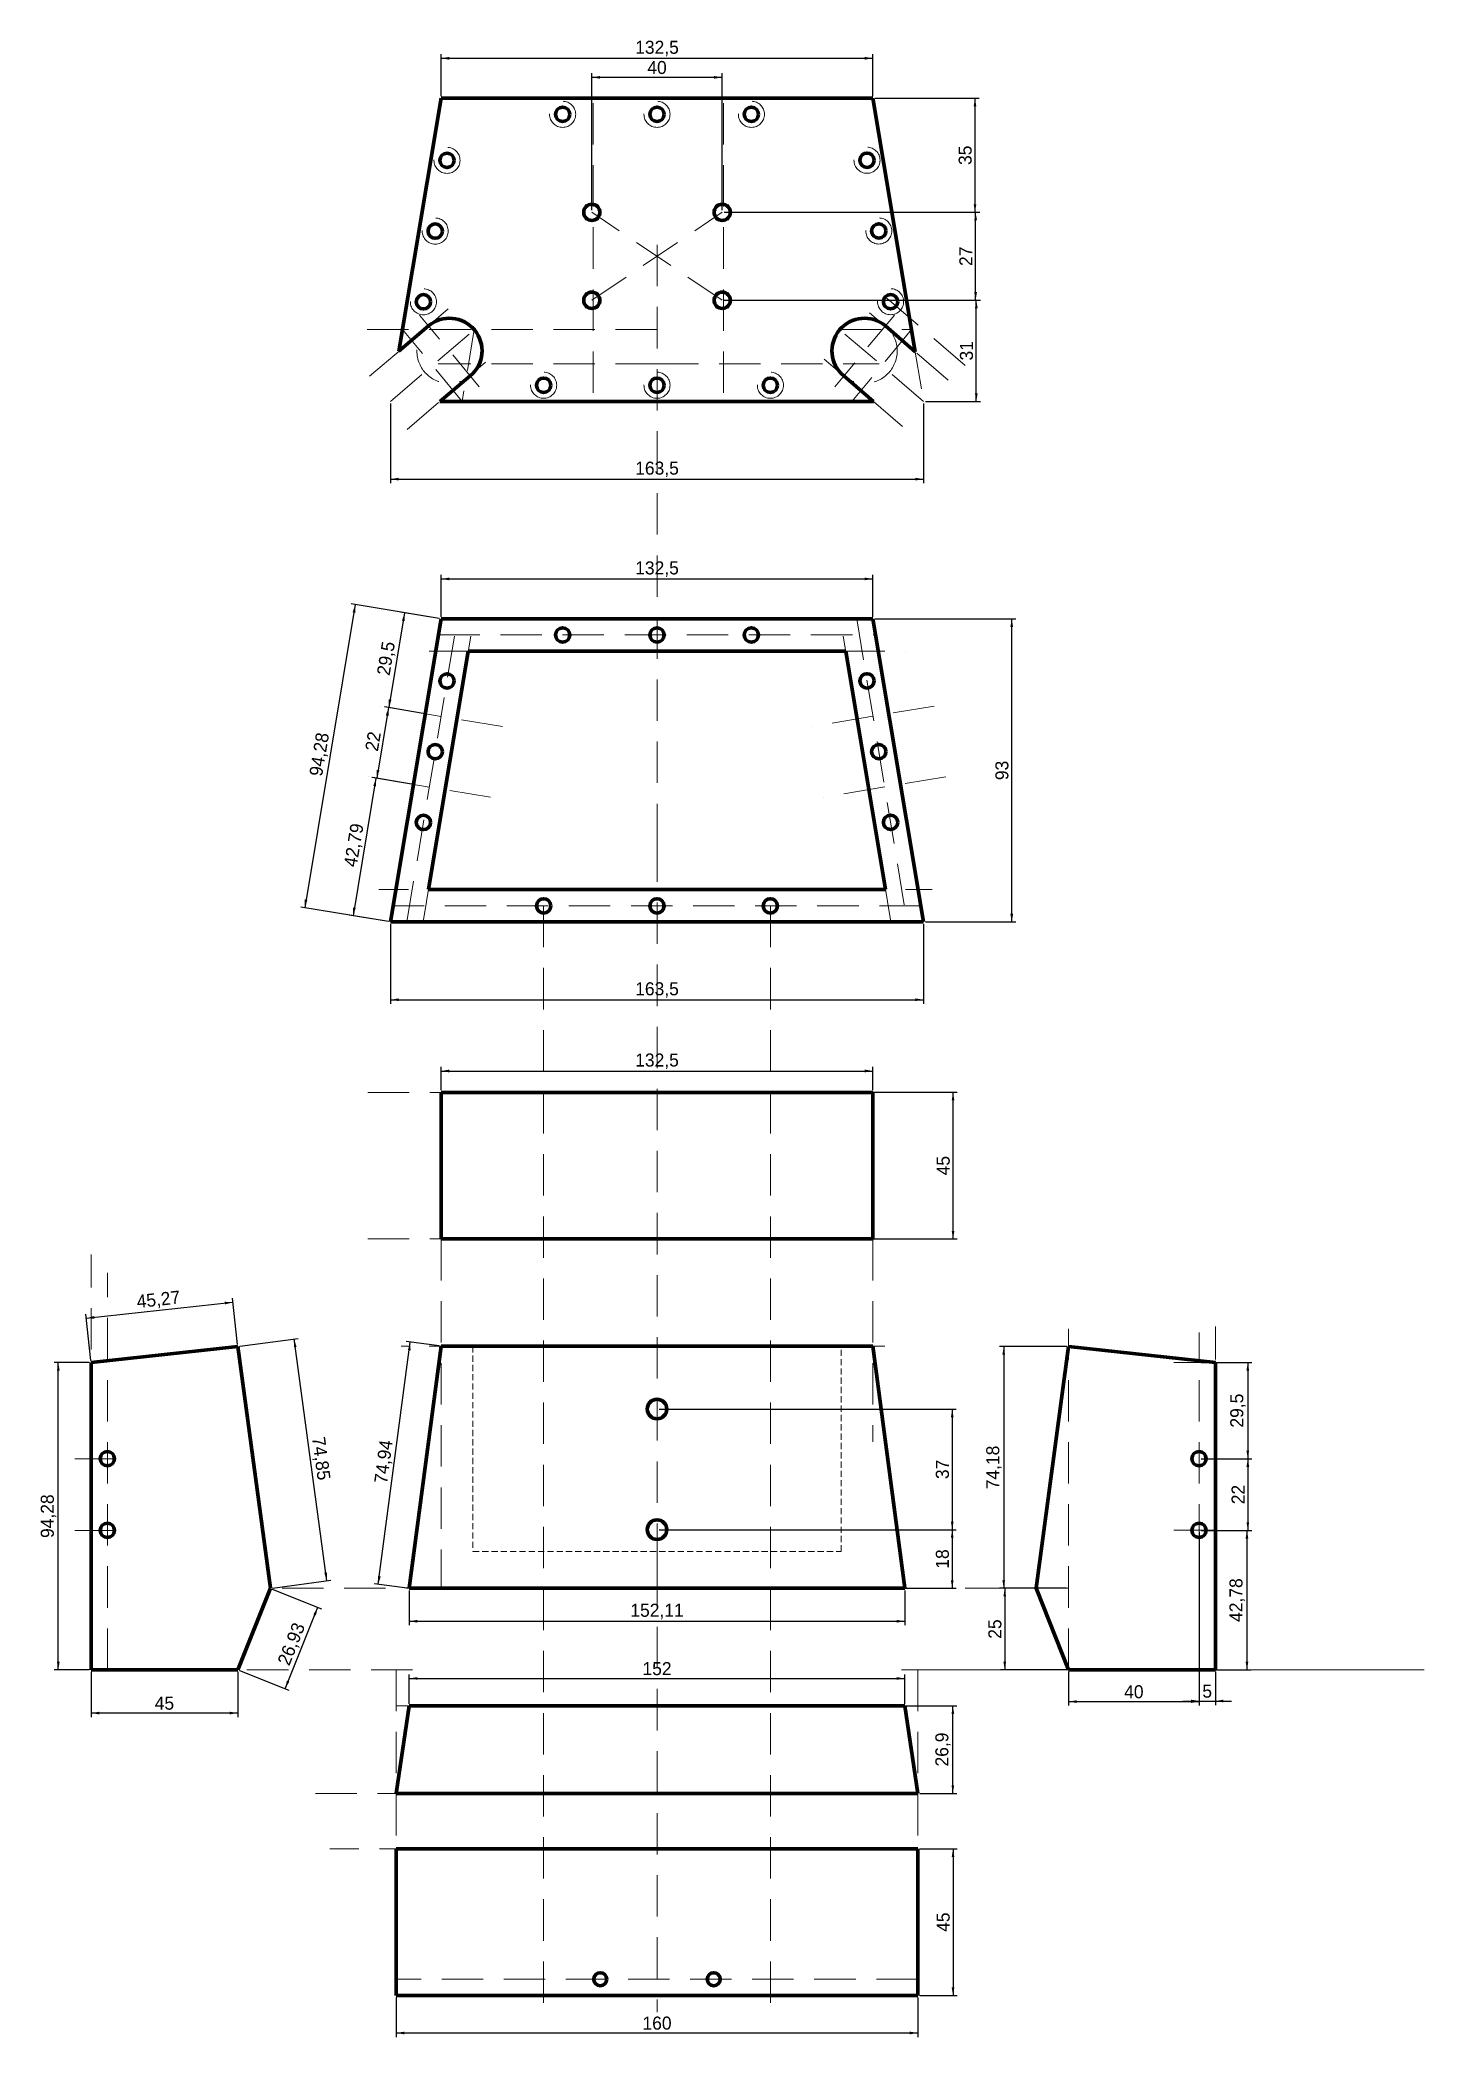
# Model space of a CAD drawing. Header units: millimetres. Extents: x 65 to 490, y 99 to 712.
import ezdxf

# ---------------------------------------------------------------- set-up
doc = ezdxf.new("R2010")
doc.units = ezdxf.units.MM
doc.linetypes.add('DASHED', pattern=[19.05, 12.7, -6.35])
doc.linetypes.add('DASHEDTINY', pattern=[2.8575, 1.905, -0.9525])
doc.layers.get('0').update_dxf_attribs({"linetype": 'CONTINUOUS', "lineweight": 70})
doc.layers.add('builder', color=253, linetype='DASHED', lineweight=13, true_color=0xa0a0a4)
doc.layers.add('insideComps_meta', color=4, linetype='DASHEDTINY', lineweight=9)
doc.layers.add('measures', color=6, linetype='CONTINUOUS', lineweight=9)
doc.dimstyles.get("Standard").update_dxf_attribs({"dimtxt": 4, "dimasz": 2.5, "dimexe": 1.25, "dimexo": 0.625, "dimgap": 1, "dimtad": 0, "dimtoh": 1, "dimtxsty": 'Standard', "dimcen": 0.09, "dimadec": 0, "dimazin": 0, "dimtfac": 1, "dimtdec": 4, "dimtofl": 0, "dimtmove": 0, "dimatfit": 3, "dimfxl": 1, "dimtolj": 1, "dimtzin": 0, "dimarcsym": 0})

# ---------------------------------------------------------------- blocks, each defined once
blk = doc.blocks.new('*D1')
at = {"layer": 'measures', "color": 0, "linetype": 'ByBlock', "lineweight": -2}
for p, q in [((187.99, 534.62), (187.99, 547.52)), ((187.99, 546.27), (320.49, 546.27)), ((320.49, 534.62), (320.49, 547.52))]:
    blk.add_line(p, q, dxfattribs=at)
for points in [[(187.99, 546.27), (190.49, 546.68), (190.49, 545.85)], [(320.49, 546.27), (317.99, 545.85), (317.99, 546.68)]]:
    blk.add_solid(points, dxfattribs=at)
at = {"layer": 'measures', "color": 0, "linetype": 'CONTINUOUS', "lineweight": -2, "insert": (254.24, 549.27), "char_height": 4, "width": 11.7778, "attachment_point": 5}
blk.add_mtext('132,5', dxfattribs=at)
blk = doc.blocks.new('*D2')
at = {"layer": 'measures', "color": 0, "linetype": 'ByBlock', "lineweight": -2}
for p, q in [((172.49, 440.37), (172.49, 415.88)), ((335.99, 440.37), (335.99, 415.88)), ((172.49, 417.13), (335.99, 417.13))]:
    blk.add_line(p, q, dxfattribs=at)
for points in [[(172.49, 417.13), (174.99, 417.55), (174.99, 416.72)], [(335.99, 417.13), (333.49, 416.72), (333.49, 417.55)]]:
    blk.add_solid(points, dxfattribs=at)
at = {"layer": 'measures', "color": 0, "linetype": 'CONTINUOUS', "lineweight": -2, "insert": (254.24, 420.13), "char_height": 4, "width": 11.7778, "attachment_point": 5}
blk.add_mtext('163,5', dxfattribs=at)
blk = doc.blocks.new('*D3')
at = {"layer": 'measures', "color": 0, "linetype": 'ByBlock', "lineweight": -2}
for p, q in [((321.11, 534), (364.31, 534)), ((363.06, 441), (363.06, 534)), ((336.61, 441), (364.31, 441))]:
    blk.add_line(p, q, dxfattribs=at)
for points in [[(363.06, 534), (363.48, 531.5), (362.64, 531.5)], [(363.06, 441), (362.64, 443.5), (363.48, 443.5)]]:
    blk.add_solid(points, dxfattribs=at)
at = {"layer": 'measures', "color": 0, "linetype": 'CONTINUOUS', "lineweight": -2, "insert": (360.06, 487.5), "char_height": 4, "width": 4.8889, "attachment_point": 5, "rotation": 90}
blk.add_mtext('93', dxfattribs=at)
blk = doc.blocks.new('*D4')
at = {"layer": 'measures', "color": 0, "linetype": 'ByBlock', "lineweight": -2}
for p, q in [((319.86, 388.73), (346.31, 388.73)), ((345.06, 343.73), (345.06, 388.73)), ((319.86, 343.73), (346.31, 343.73))]:
    blk.add_line(p, q, dxfattribs=at)
for points in [[(345.06, 388.73), (345.47, 386.23), (344.64, 386.23)], [(345.06, 343.73), (344.64, 346.23), (345.47, 346.23)]]:
    blk.add_solid(points, dxfattribs=at)
at = {"layer": 'measures', "color": 0, "linetype": 'CONTINUOUS', "lineweight": -2, "insert": (342.06, 366.23), "char_height": 4, "width": 5.3333, "attachment_point": 5, "rotation": 90}
blk.add_mtext('45', dxfattribs=at)
blk = doc.blocks.new('*D5')
at = {"layer": 'measures', "color": 0, "linetype": 'ByBlock', "lineweight": -2}
for p, q in [((187.99, 694.37), (187.99, 707.27)), ((187.99, 706.02), (320.49, 706.02)), ((320.49, 694.37), (320.49, 707.27))]:
    blk.add_line(p, q, dxfattribs=at)
for points in [[(187.99, 706.02), (190.49, 706.43), (190.49, 705.6)], [(320.49, 706.02), (317.99, 705.6), (317.99, 706.43)]]:
    blk.add_solid(points, dxfattribs=at)
at = {"layer": 'measures', "color": 0, "linetype": 'CONTINUOUS', "lineweight": -2, "insert": (254.24, 709.02), "char_height": 4, "width": 11.7778, "attachment_point": 5}
blk.add_mtext('132,5', dxfattribs=at)
blk = doc.blocks.new('*D6')
at = {"layer": 'measures', "color": 0, "linetype": 'ByBlock', "lineweight": -2}
for p, q in [((172.49, 600.12), (172.49, 575.63)), ((335.99, 600.12), (335.99, 575.63)), ((172.49, 576.88), (335.99, 576.88))]:
    blk.add_line(p, q, dxfattribs=at)
for points in [[(172.49, 576.88), (174.99, 577.3), (174.99, 576.47)], [(335.99, 576.88), (333.49, 576.47), (333.49, 577.3)]]:
    blk.add_solid(points, dxfattribs=at)
at = {"layer": 'measures', "color": 0, "linetype": 'CONTINUOUS', "lineweight": -2, "insert": (254.24, 579.88), "char_height": 4, "width": 11.7778, "attachment_point": 5}
blk.add_mtext('163,5', dxfattribs=at)
blk = doc.blocks.new('*D7')
at = {"layer": 'measures', "color": 0, "linetype": 'ByBlock', "lineweight": -2}
for p, q in [((274.86, 631.75), (353.44, 631.75)), ((352.19, 600.75), (352.19, 631.75)), ((336.61, 600.75), (353.44, 600.75))]:
    blk.add_line(p, q, dxfattribs=at)
for points in [[(352.19, 631.75), (352.61, 629.25), (351.77, 629.25)], [(352.19, 600.75), (351.77, 603.25), (352.61, 603.25)]]:
    blk.add_solid(points, dxfattribs=at)
at = {"layer": 'measures', "color": 0, "linetype": 'CONTINUOUS', "lineweight": -2, "insert": (349.19, 616.25), "char_height": 4, "width": 4, "attachment_point": 5, "rotation": 90}
blk.add_mtext('31', dxfattribs=at)
blk = doc.blocks.new('*D8')
at = {"layer": 'measures', "color": 0, "linetype": 'ByBlock', "lineweight": -2}
for p, q in [((274.86, 658.75), (353.23, 658.75)), ((351.98, 631.75), (351.98, 658.75)), ((274.86, 631.75), (353.23, 631.75))]:
    blk.add_line(p, q, dxfattribs=at)
for points in [[(351.98, 658.75), (352.4, 656.25), (351.56, 656.25)], [(351.98, 631.75), (351.56, 634.25), (352.4, 634.25)]]:
    blk.add_solid(points, dxfattribs=at)
at = {"layer": 'measures', "color": 0, "linetype": 'CONTINUOUS', "lineweight": -2, "insert": (348.98, 645.25), "char_height": 4, "width": 4.8889, "attachment_point": 5, "rotation": 90}
blk.add_mtext('27', dxfattribs=at)
blk = doc.blocks.new('*D9')
at = {"layer": 'measures', "color": 0, "linetype": 'ByBlock', "lineweight": -2}
for p, q in [((321.11, 693.75), (353.04, 693.75)), ((351.79, 658.75), (351.79, 693.75)), ((274.86, 658.75), (353.04, 658.75))]:
    blk.add_line(p, q, dxfattribs=at)
for points in [[(351.79, 693.75), (352.2, 691.25), (351.37, 691.25)], [(351.79, 658.75), (351.37, 661.25), (352.2, 661.25)]]:
    blk.add_solid(points, dxfattribs=at)
at = {"layer": 'measures', "color": 0, "linetype": 'CONTINUOUS', "lineweight": -2, "insert": (348.79, 676.25), "char_height": 4, "width": 4.8889, "attachment_point": 5, "rotation": 90}
blk.add_mtext('35', dxfattribs=at)
blk = doc.blocks.new('*D10')
at = {"layer": 'measures', "color": 0, "linetype": 'ByBlock', "lineweight": -2}
for p, q in [((234.24, 659.37), (234.24, 701.41)), ((274.24, 700.16), (234.24, 700.16)), ((274.24, 659.37), (274.24, 701.41))]:
    blk.add_line(p, q, dxfattribs=at)
for points in [[(234.24, 700.16), (236.74, 700.57), (236.74, 699.74)], [(274.24, 700.16), (271.74, 699.74), (271.74, 700.57)]]:
    blk.add_solid(points, dxfattribs=at)
at = {"layer": 'measures', "color": 0, "linetype": 'CONTINUOUS', "lineweight": -2, "insert": (254.24, 703.16), "char_height": 4, "width": 5.3333, "attachment_point": 5}
blk.add_mtext('40', dxfattribs=at)
blk = doc.blocks.new('*D11')
at = {"layer": 'measures', "color": 0, "linetype": 'ByBlock', "lineweight": -2}
for p, q in [((178.18, 235.92), (178.18, 225.19)), ((330.29, 235.92), (330.29, 225.19)), ((178.18, 226.44), (330.29, 226.44))]:
    blk.add_line(p, q, dxfattribs=at)
for points in [[(178.18, 226.44), (180.68, 226.85), (180.68, 226.02)], [(330.29, 226.44), (327.79, 226.02), (327.79, 226.85)]]:
    blk.add_solid(points, dxfattribs=at)
at = {"layer": 'measures', "color": 0, "linetype": 'CONTINUOUS', "lineweight": -2, "insert": (254.24, 229.44), "char_height": 4, "width": 13.1111, "attachment_point": 5}
blk.add_mtext('152,11', dxfattribs=at)
blk = doc.blocks.new('*D12')
at = {"layer": 'measures', "color": 0, "linetype": 'ByBlock', "lineweight": -2}
for p, q in [((174.24, 110.97), (174.24, 98.86)), ((334.24, 110.97), (334.24, 98.86)), ((174.24, 100.11), (334.24, 100.11))]:
    blk.add_line(p, q, dxfattribs=at)
for points in [[(174.24, 100.11), (176.74, 100.52), (176.74, 99.69)], [(334.24, 100.11), (331.74, 99.69), (331.74, 100.52)]]:
    blk.add_solid(points, dxfattribs=at)
at = {"layer": 'measures', "color": 0, "linetype": 'CONTINUOUS', "lineweight": -2, "insert": (254.24, 103.11), "char_height": 4, "width": 7.1111, "attachment_point": 5}
blk.add_mtext('160', dxfattribs=at)
blk = doc.blocks.new('*D13')
at = {"layer": 'measures', "color": 0, "linetype": 'ByBlock', "lineweight": -2}
for p, q in [((334.86, 156.6), (346.3, 156.6)), ((345.05, 156.6), (345.05, 111.6)), ((334.86, 111.6), (346.3, 111.6))]:
    blk.add_line(p, q, dxfattribs=at)
for points in [[(345.05, 156.6), (345.47, 154.1), (344.64, 154.1)], [(345.05, 111.6), (344.64, 114.1), (345.47, 114.1)]]:
    blk.add_solid(points, dxfattribs=at)
at = {"layer": 'measures', "color": 0, "linetype": 'CONTINUOUS', "lineweight": -2, "insert": (342.05, 134.1), "char_height": 4, "width": 5.3333, "attachment_point": 5, "rotation": 90}
blk.add_mtext('45', dxfattribs=at)
blk = doc.blocks.new('*D14')
at = {"layer": 'measures', "color": 0, "linetype": 'ByBlock', "lineweight": -2}
for p, q in [((330.86, 200.53), (346.24, 200.53)), ((344.99, 173.63), (344.99, 200.53)), ((334.86, 173.63), (346.24, 173.63))]:
    blk.add_line(p, q, dxfattribs=at)
for points in [[(344.99, 200.53), (345.41, 198.03), (344.58, 198.03)], [(344.99, 173.63), (344.58, 176.13), (345.41, 176.13)]]:
    blk.add_solid(points, dxfattribs=at)
at = {"layer": 'measures', "color": 0, "linetype": 'CONTINUOUS', "lineweight": -2, "insert": (341.99, 187.08), "char_height": 4, "width": 9.5556, "attachment_point": 5, "rotation": 90}
blk.add_mtext('26,9', dxfattribs=at)
blk = doc.blocks.new('*D15')
at = {"layer": 'measures', "color": 0, "linetype": 'ByBlock', "lineweight": -2}
for p, q in [((178.24, 201.15), (178.24, 210.13)), ((178.24, 208.88), (330.24, 208.88)), ((330.24, 201.15), (330.24, 210.13))]:
    blk.add_line(p, q, dxfattribs=at)
for points in [[(178.24, 208.88), (180.74, 209.3), (180.74, 208.47)], [(330.24, 208.88), (327.74, 208.47), (327.74, 209.3)]]:
    blk.add_solid(points, dxfattribs=at)
at = {"layer": 'measures', "color": 0, "linetype": 'CONTINUOUS', "lineweight": -2, "insert": (254.24, 211.88), "char_height": 4, "width": 7.1111, "attachment_point": 5}
blk.add_mtext('152', dxfattribs=at)
blk = doc.blocks.new('*D16')
at = {"layer": 'measures', "color": 0, "linetype": 'ByBlock', "lineweight": -2}
for p, q in [((254.86, 291.54), (346.05, 291.54)), ((344.8, 291.54), (344.8, 254.54)), ((254.86, 254.54), (346.05, 254.54))]:
    blk.add_line(p, q, dxfattribs=at)
for points in [[(344.8, 291.54), (345.22, 289.04), (344.39, 289.04)], [(344.8, 254.54), (344.39, 257.04), (345.22, 257.04)]]:
    blk.add_solid(points, dxfattribs=at)
at = {"layer": 'measures', "color": 0, "linetype": 'CONTINUOUS', "lineweight": -2, "insert": (341.8, 273.04), "char_height": 4, "width": 4.8889, "attachment_point": 5, "rotation": 90}
blk.add_mtext('37', dxfattribs=at)
blk = doc.blocks.new('*D17')
at = {"layer": 'measures', "color": 0, "linetype": 'ByBlock', "lineweight": -2}
for p, q in [((254.86, 254.54), (346.05, 254.54)), ((344.8, 254.54), (344.8, 236.54)), ((254.86, 236.54), (346.05, 236.54))]:
    blk.add_line(p, q, dxfattribs=at)
for points in [[(344.8, 254.54), (345.22, 252.04), (344.39, 252.04)], [(344.8, 236.54), (344.39, 239.04), (345.22, 239.04)]]:
    blk.add_solid(points, dxfattribs=at)
at = {"layer": 'measures', "color": 0, "linetype": 'CONTINUOUS', "lineweight": -2, "insert": (341.8, 245.54), "char_height": 4, "width": 4, "attachment_point": 5, "rotation": 90}
blk.add_mtext('18', dxfattribs=at)
blk = doc.blocks.new('*D18')
at = {"layer": 'measures', "color": 0, "linetype": 'ByBlock', "lineweight": -2}
for p, q in [((369.9, 236.54), (359.66, 236.54)), ((360.91, 236.54), (360.91, 211.54)), ((379.9, 211.54), (359.66, 211.54))]:
    blk.add_line(p, q, dxfattribs=at)
for points in [[(360.91, 236.54), (361.33, 234.04), (360.5, 234.04)], [(360.91, 211.54), (360.5, 214.04), (361.33, 214.04)]]:
    blk.add_solid(points, dxfattribs=at)
at = {"layer": 'measures', "color": 0, "linetype": 'CONTINUOUS', "lineweight": -2, "insert": (357.91, 224.04), "char_height": 4, "width": 4.8889, "attachment_point": 5, "rotation": 90}
blk.add_mtext('25', dxfattribs=at)
blk = doc.blocks.new('*D19')
at = {"layer": 'measures', "color": 0, "linetype": 'ByBlock', "lineweight": -2}
for p, q in [((379.9, 310.72), (359.35, 310.72)), ((360.6, 310.72), (360.6, 236.54)), ((379.9, 236.54), (359.35, 236.54))]:
    blk.add_line(p, q, dxfattribs=at)
for points in [[(360.6, 310.72), (361.01, 308.22), (360.18, 308.22)], [(360.6, 236.54), (360.18, 239.04), (361.01, 239.04)]]:
    blk.add_solid(points, dxfattribs=at)
at = {"layer": 'measures', "color": 0, "linetype": 'CONTINUOUS', "lineweight": -2, "insert": (357.6, 273.63), "char_height": 4, "width": 12.2222, "attachment_point": 5, "rotation": 90}
blk.add_mtext('74,18', dxfattribs=at)
blk = doc.blocks.new('*D20')
at = {"layer": 'measures', "color": 0, "linetype": 'ByBlock', "lineweight": -2}
for p, q in [((80.62, 210.92), (80.62, 197.02)), ((125.62, 210.92), (125.62, 197.02)), ((125.62, 198.27), (80.62, 198.27))]:
    blk.add_line(p, q, dxfattribs=at)
for points in [[(80.62, 198.27), (83.12, 198.68), (83.12, 197.85)], [(125.62, 198.27), (123.12, 197.85), (123.12, 198.68)]]:
    blk.add_solid(points, dxfattribs=at)
at = {"layer": 'measures', "color": 0, "linetype": 'CONTINUOUS', "lineweight": -2, "insert": (103.12, 201.27), "char_height": 4, "width": 5.3333, "attachment_point": 5}
blk.add_mtext('45', dxfattribs=at)
blk = doc.blocks.new('*D21')
at = {"layer": 'measures', "color": 0, "linetype": 'ByBlock', "lineweight": -2}
for p, q in [((80, 305.82), (69.31, 305.82)), ((70.56, 211.54), (70.56, 305.82)), ((80, 211.54), (69.31, 211.54))]:
    blk.add_line(p, q, dxfattribs=at)
for points in [[(70.56, 305.82), (70.98, 303.32), (70.14, 303.32)], [(70.56, 211.54), (70.14, 214.04), (70.98, 214.04)]]:
    blk.add_solid(points, dxfattribs=at)
at = {"layer": 'measures', "color": 0, "linetype": 'CONTINUOUS', "lineweight": -2, "insert": (67.56, 258.68), "char_height": 4, "width": 13.1111, "attachment_point": 5, "rotation": 90}
blk.add_mtext('94,28', dxfattribs=at)
blk = doc.blocks.new('*D22')
at = {"layer": 'measures', "color": 0, "linetype": 'ByBlock', "lineweight": -2}
for p, q in [((136.2, 236.31), (151.31, 230.27)), ((140.15, 205.73), (150.15, 230.73)), ((126.2, 211.31), (141.31, 205.27))]:
    blk.add_line(p, q, dxfattribs=at)
for points in [[(150.15, 230.73), (149.61, 228.25), (148.83, 228.56)], [(140.15, 205.73), (140.69, 208.21), (141.46, 207.9)]]:
    blk.add_solid(points, dxfattribs=at)
at = {"layer": 'measures', "color": 0, "linetype": 'CONTINUOUS', "lineweight": -2, "insert": (142.36, 219.34), "char_height": 4, "width": 12.6667, "attachment_point": 5, "rotation": 68.19859}
blk.add_mtext('26,93', dxfattribs=at)
blk = doc.blocks.new('*D23')
at = {"layer": 'measures', "color": 0, "linetype": 'ByBlock', "lineweight": -2}
for p, q in [((126.24, 310.8), (144.15, 313.22)), ((152.91, 238.87), (142.91, 313.05)), ((136.24, 236.62), (154.15, 239.04))]:
    blk.add_line(p, q, dxfattribs=at)
for points in [[(142.91, 313.05), (143.66, 310.63), (142.84, 310.52)], [(152.91, 238.87), (152.17, 241.29), (152.99, 241.41)]]:
    blk.add_solid(points, dxfattribs=at)
at = {"layer": 'measures', "color": 0, "linetype": 'CONTINUOUS', "lineweight": -2, "insert": (150.89, 276.36), "char_height": 4, "width": 13.1111, "attachment_point": 5, "rotation": 277.6776}
blk.add_mtext('74,85', dxfattribs=at)
blk = doc.blocks.new('*D24')
at = {"layer": 'measures', "color": 0, "linetype": 'ByBlock', "lineweight": -2}
for p, q in [((125.55, 311.34), (124, 325.57)), ((80.55, 306.44), (79, 320.67)), ((79.14, 319.43), (124.14, 324.33))]:
    blk.add_line(p, q, dxfattribs=at)
for points in [[(79.14, 319.43), (81.58, 320.11), (81.67, 319.28)], [(124.14, 324.33), (121.7, 323.64), (121.61, 324.47)]]:
    blk.add_solid(points, dxfattribs=at)
at = {"layer": 'measures', "color": 0, "linetype": 'CONTINUOUS', "lineweight": -2, "insert": (101.31, 324.86), "char_height": 4, "width": 13.1111, "attachment_point": 5, "rotation": 6.21439}
blk.add_mtext('45,27', dxfattribs=at)
blk = doc.blocks.new('*D25')
at = {"layer": 'measures', "color": 0, "linetype": 'ByBlock', "lineweight": -2}
for p, q in [((187.99, 389.35), (187.99, 396.52)), ((187.99, 395.27), (320.49, 395.27)), ((320.49, 389.35), (320.49, 396.52))]:
    blk.add_line(p, q, dxfattribs=at)
for points in [[(187.99, 395.27), (190.49, 395.69), (190.49, 394.85)], [(320.49, 395.27), (317.99, 394.85), (317.99, 395.69)]]:
    blk.add_solid(points, dxfattribs=at)
at = {"layer": 'measures', "color": 0, "linetype": 'CONTINUOUS', "lineweight": -2, "insert": (254.24, 398.27), "char_height": 4, "width": 11.7778, "attachment_point": 5}
blk.add_mtext('132,5', dxfattribs=at)
blk = doc.blocks.new('*D26')
at = {"layer": 'measures', "color": 0, "linetype": 'ByBlock', "lineweight": -2}
for p, q in [((168.74, 237.79), (178.54, 312.09)), ((187.37, 310.92), (177.3, 312.25)), ((177.56, 236.62), (167.5, 237.95))]:
    blk.add_line(p, q, dxfattribs=at)
for points in [[(178.54, 312.09), (178.63, 309.55), (177.8, 309.66)], [(168.74, 237.79), (168.65, 240.32), (169.48, 240.21)]]:
    blk.add_solid(points, dxfattribs=at)
at = {"layer": 'measures', "color": 0, "linetype": 'CONTINUOUS', "lineweight": -2, "insert": (170.67, 275.33), "char_height": 4, "width": 13.5556, "attachment_point": 5, "rotation": 82.4842}
blk.add_mtext('74,94', dxfattribs=at)
blk = doc.blocks.new('*D27')
at = {"layer": 'measures', "color": 0, "linetype": 'ByBlock', "lineweight": -2}
for p, q in [((176.81, 535.86), (171.96, 506.77)), ((187.37, 534.1), (175.58, 536.07)), ((182.52, 505.01), (170.73, 506.97))]:
    blk.add_line(p, q, dxfattribs=at)
for points in [[(176.81, 535.86), (176.81, 533.33), (175.99, 533.46)], [(171.96, 506.77), (171.96, 509.3), (172.78, 509.16)]]:
    blk.add_solid(points, dxfattribs=at)
at = {"layer": 'measures', "color": 0, "linetype": 'CONTINUOUS', "lineweight": -2, "insert": (171.43, 521.81), "char_height": 4, "width": 9.5556, "attachment_point": 5, "rotation": 80.53768}
blk.add_mtext('29,5', dxfattribs=at)
blk = doc.blocks.new('*D28')
at = {"layer": 'measures', "color": 0, "linetype": 'ByBlock', "lineweight": -2}
for p, q in [((171.87, 506.78), (168.25, 485.08)), ((182.52, 505.01), (170.63, 506.99)), ((178.9, 483.31), (167.02, 485.29))]:
    blk.add_line(p, q, dxfattribs=at)
for points in [[(171.87, 506.78), (171.87, 504.25), (171.04, 504.38)], [(168.25, 485.08), (168.25, 487.62), (169.07, 487.48)]]:
    blk.add_solid(points, dxfattribs=at)
at = {"layer": 'measures', "color": 0, "linetype": 'CONTINUOUS', "lineweight": -2, "insert": (167.1, 496.42), "char_height": 4, "width": 4.8889, "attachment_point": 5, "rotation": 80.53768}
blk.add_mtext('22', dxfattribs=at)
blk = doc.blocks.new('*D29')
at = {"layer": 'measures', "color": 0, "linetype": 'ByBlock', "lineweight": -2}
for p, q in [((168.02, 485.12), (160.99, 442.92)), ((178.9, 483.31), (166.79, 485.32)), ((171.87, 441.1), (159.76, 443.12))]:
    blk.add_line(p, q, dxfattribs=at)
for points in [[(168.02, 485.12), (168.02, 482.58), (167.2, 482.72)], [(160.99, 442.92), (160.99, 445.45), (161.81, 445.31)]]:
    blk.add_solid(points, dxfattribs=at)
at = {"layer": 'measures', "color": 0, "linetype": 'CONTINUOUS', "lineweight": -2, "insert": (161.55, 464.51), "char_height": 4, "width": 13.1111, "attachment_point": 5, "rotation": 80.53768}
blk.add_mtext('42,79', dxfattribs=at)
blk = doc.blocks.new('*D30')
at = {"layer": 'measures', "color": 0, "linetype": 'ByBlock', "lineweight": -2}
for p, q in [((161.67, 538.39), (146.17, 445.39)), ((187.37, 534.1), (160.44, 538.59)), ((171.87, 441.1), (144.94, 445.59))]:
    blk.add_line(p, q, dxfattribs=at)
for points in [[(161.67, 538.39), (161.67, 535.85), (160.85, 535.99)], [(146.17, 445.39), (146.17, 447.92), (146.99, 447.78)]]:
    blk.add_solid(points, dxfattribs=at)
at = {"layer": 'measures', "color": 0, "linetype": 'CONTINUOUS', "lineweight": -2, "insert": (150.96, 492.38), "char_height": 4, "width": 13.1111, "attachment_point": 5, "rotation": 80.53768}
blk.add_mtext('94,28', dxfattribs=at)
blk = doc.blocks.new('*D31')
at = {"layer": 'measures', "color": 0, "linetype": 'ByBlock', "lineweight": -2}
for p, q in [((421.15, 305.82), (436.72, 305.82)), ((435.47, 305.82), (435.47, 276.32)), ((421.15, 276.32), (436.72, 276.32))]:
    blk.add_line(p, q, dxfattribs=at)
for points in [[(435.47, 305.82), (435.89, 303.32), (435.05, 303.32)], [(435.47, 276.32), (435.05, 278.82), (435.89, 278.82)]]:
    blk.add_solid(points, dxfattribs=at)
at = {"layer": 'measures', "color": 0, "linetype": 'CONTINUOUS', "lineweight": -2, "insert": (432.47, 291.07), "char_height": 4, "width": 9.5556, "attachment_point": 5, "rotation": 90}
blk.add_mtext('29,5', dxfattribs=at)
blk = doc.blocks.new('*D32')
at = {"layer": 'measures', "color": 0, "linetype": 'ByBlock', "lineweight": -2}
for p, q in [((421.15, 276.32), (436.74, 276.32)), ((435.49, 276.32), (435.49, 254.32)), ((421.15, 254.32), (436.74, 254.32))]:
    blk.add_line(p, q, dxfattribs=at)
for points in [[(435.49, 276.32), (435.9, 273.82), (435.07, 273.82)], [(435.49, 254.32), (435.07, 256.82), (435.9, 256.82)]]:
    blk.add_solid(points, dxfattribs=at)
at = {"layer": 'measures', "color": 0, "linetype": 'CONTINUOUS', "lineweight": -2, "insert": (432.49, 265.32), "char_height": 4, "width": 4.8889, "attachment_point": 5, "rotation": 90}
blk.add_mtext('22', dxfattribs=at)
blk = doc.blocks.new('*D33')
at = {"layer": 'measures', "color": 0, "linetype": 'ByBlock', "lineweight": -2}
for p, q in [((421.15, 254.32), (436.47, 254.32)), ((435.22, 254.32), (435.22, 211.54)), ((421.15, 211.54), (436.47, 211.54))]:
    blk.add_line(p, q, dxfattribs=at)
for points in [[(435.22, 254.32), (435.63, 251.82), (434.8, 251.82)], [(435.22, 211.54), (434.8, 214.04), (435.63, 214.04)]]:
    blk.add_solid(points, dxfattribs=at)
at = {"layer": 'measures', "color": 0, "linetype": 'CONTINUOUS', "lineweight": -2, "insert": (432.22, 232.93), "char_height": 4, "width": 13.1111, "attachment_point": 5, "rotation": 90}
blk.add_mtext('42,78', dxfattribs=at)
blk = doc.blocks.new('*D34')
at = {"layer": 'measures', "color": 0, "linetype": 'ByBlock', "lineweight": -2}
for p, q in [((420.52, 253.74), (420.52, 200.54)), ((380.52, 210.92), (380.52, 200.54)), ((380.52, 201.79), (420.52, 201.79))]:
    blk.add_line(p, q, dxfattribs=at)
for points in [[(380.52, 201.79), (383.02, 202.2), (383.02, 201.37)], [(420.52, 201.79), (418.02, 201.37), (418.02, 202.2)]]:
    blk.add_solid(points, dxfattribs=at)
at = {"layer": 'measures', "color": 0, "linetype": 'CONTINUOUS', "lineweight": -2, "insert": (400.52, 204.79), "char_height": 4, "width": 5.3333, "attachment_point": 5}
blk.add_mtext('40', dxfattribs=at)
blk = doc.blocks.new('*D35')
at = {"layer": 'measures', "color": 0, "linetype": 'ByBlock', "lineweight": -2}
for p, q in [((420.52, 253.74), (420.52, 200.71)), ((425.52, 210.92), (425.52, 200.71)), ((415.52, 201.96), (430.52, 201.96))]:
    blk.add_line(p, q, dxfattribs=at)
for points in [[(420.52, 201.96), (418.02, 201.54), (418.02, 202.38)], [(425.52, 201.96), (428.02, 202.38), (428.02, 201.54)]]:
    blk.add_solid(points, dxfattribs=at)
at = {"layer": 'measures', "color": 0, "linetype": 'CONTINUOUS', "lineweight": -2, "insert": (423.02, 204.96), "char_height": 4, "width": 1.7778, "attachment_point": 5}
blk.add_mtext('5', dxfattribs=at)

msp = doc.modelspace()

# ---------------------------------------------------------------- linework, layer by layer
for p, q in [((175.047, 616.114), (187.986, 693.75)), ((320.486, 693.75), (187.986, 693.75)), ((333.455, 615.935), (320.486, 693.75)), ((184.158, 623.924), (175.047, 616.114)), ((324.314, 623.924), (333.455, 615.935)), ((187.612, 600.75), (196.962, 608.559)), ((320.621, 600.75), (311.51, 608.56)), ((187.612, 600.75), (320.621, 600.75)), ((187.986, 533.999), (172.486, 440.999)), ((320.486, 533.999), (187.986, 533.999)), ((335.986, 440.999), (320.486, 533.999)), ((184.141, 450.931), (196.331, 524.067)), ((196.331, 524.067), (312.141, 524.067)), ((312.141, 524.067), (324.319, 450.999)), ((324.319, 450.999), (184.141, 450.931)), ((172.486, 440.999), (335.986, 440.999)), ((187.986, 388.729), (187.986, 343.729)), ((187.986, 388.729), (320.486, 388.729)), ((320.486, 343.729), (320.486, 388.729)), ((320.486, 343.729), (187.986, 343.729)), ((125.62, 310.721), (80.62, 305.821)), ((125.62, 310.721), (135.62, 236.541)), ((178.183, 236.541), (187.986, 310.841)), ((187.986, 310.841), (320.486, 310.841)), ((320.486, 310.841), (330.288, 236.541)), ((380.521, 310.721), (370.521, 236.541)), ((380.521, 310.721), (425.521, 305.821)), ((80.62, 305.821), (80.62, 302.821)), ((80.62, 211.541), (80.62, 302.821)), ((425.521, 305.821), (425.521, 302.821)), ((425.521, 211.541), (425.521, 302.821)), ((135.62, 236.541), (125.62, 211.541)), ((178.183, 236.541), (330.288, 236.541)), ((370.521, 236.541), (380.521, 211.541)), ((80.62, 211.541), (125.62, 211.541)), ((425.521, 211.541), (380.521, 211.541)), ((178.236, 200.526), (174.236, 173.626)), ((330.236, 200.526), (178.236, 200.526)), ((334.236, 173.626), (330.236, 200.526)), ((174.236, 173.626), (334.236, 173.626)), ((334.236, 156.599), (174.236, 156.599)), ((174.236, 156.599), (174.236, 111.599)), ((334.236, 111.599), (334.236, 156.599)), ((174.236, 111.599), (334.236, 111.599))]:
    msp.add_line(p, q)
for centre, radius in [((225.283, 688.818), 2.2), ((254.236, 688.818), 2.2), ((283.189, 688.818), 2.2), ((189.81, 674.693), 2.2), ((318.656, 674.727), 2.2), ((234.236, 658.75), 2.5), ((274.236, 658.75), 2.5), ((186.193, 652.992), 2.2), ((322.273, 653.026), 2.2), ((182.576, 631.292), 2.2), ((234.236, 631.75), 2.5), ((274.236, 631.75), 2.5), ((325.89, 631.326), 2.2), ((219.453, 605.682), 2.2), ((254.236, 605.682), 2.2), ((289.018, 605.682), 2.2), ((225.283, 529.067), 2.2), ((254.236, 529.067), 2.2), ((283.189, 529.067), 2.2), ((189.81, 514.943), 2.2), ((318.656, 514.977), 2.2), ((186.193, 493.242), 2.2), ((322.273, 493.276), 2.2), ((182.576, 471.541), 2.2), ((325.89, 471.575), 2.2), ((219.453, 445.931), 2.2), ((254.236, 445.931), 2.2), ((289.018, 445.931), 2.2), ((254.236, 291.541), 3), ((85.62, 276.321), 2.2), ((420.521, 276.321), 2.2), ((254.236, 254.541), 3), ((85.62, 254.321), 2.2), ((420.521, 254.321), 2.2), ((236.846, 116.599), 2), ((271.626, 116.599), 2)]:
    msp.add_circle(centre, radius)
for centre, start, end in [((190.56, 616.242), 309.806218, 129.804925), ((317.912, 616.242), 50.194462, 230.194396)]:
    msp.add_arc(centre, 10, start, end)
at = {"layer": 'builder'}
for p, q in [((189.236, 693.75), (319.236, 693.75)), ((319.236, 693.75), (319.236, 693.75)), ((234.629, 692.25), (234.629, 602.25)), ((274.629, 692.25), (274.629, 602.25)), ((320.736, 692.25), (335.736, 602.25)), ((234.236, 631.75), (274.236, 658.75)), ((274.236, 631.75), (234.236, 658.75)), ((254.236, 648.748), (254.236, 457.074)), ((348.819, 611.75), (323.153, 633.75)), ((166.084, 608.432), (191.751, 630.432)), ((199.727, 605.242), (181.393, 627.242)), ((327.078, 627.242), (308.745, 605.242)), ((343.578, 607.257), (317.912, 629.257)), ((254.236, 622.75), (163.43, 622.75)), ((172.486, 600.75), (198.153, 622.75)), ((194.486, 600.75), (176.153, 622.75)), ((198.153, 622.75), (194.486, 600.75)), ((335.986, 600.75), (310.319, 622.75)), ((310.319, 622.75), (332.319, 622.75)), ((332.319, 622.75), (313.986, 600.75)), ((177.557, 592.131), (203.224, 614.131)), ((329.584, 593.067), (303.917, 615.067)), ((254.236, 612.25), (187.093, 612.25)), ((254.236, 612.25), (322.396, 612.25)), ((187.986, 533.999), (172.486, 440.999)), ((177.486, 440.999), (192.986, 533.999)), ((182.486, 440.999), (197.986, 533.999)), ((189.236, 533.999), (319.236, 533.999)), ((325.986, 440.999), (310.486, 533.999)), ((315.486, 533.999), (330.986, 440.999)), ((319.236, 533.999), (319.236, 533.999)), ((187.736, 532.499), (172.736, 442.499)), ((187.164, 529.067), (321.308, 529.067)), ((320.736, 532.499), (335.736, 442.499)), ((254.236, 524.067), (181.6, 524.067)), ((254.236, 524.067), (330.441, 524.067)), ((206.795, 500.96), (169.208, 507.225)), ((339.258, 507.259), (301.671, 500.994)), ((203.178, 479.259), (165.591, 485.524)), ((342.875, 485.558), (305.288, 479.294)), ((254.236, 243.757), (254.236, 468.924)), ((254.236, 450.931), (168.892, 450.931)), ((254.236, 450.931), (338.633, 450.931)), ((335.164, 445.931), (173.308, 445.931)), ((219.453, 445.931), (219.453, 106.412)), ((289.018, 445.931), (289.018, 106.245)), ((334.236, 440.999), (174.236, 440.999)), ((165.49, 388.729), (331.776, 388.729)), ((165.49, 343.729), (331.776, 343.729)), ((187.986, 343.729), (187.986, 236.541)), ((320.486, 343.729), (320.486, 281.5)), ((80.62, 233.631), (80.62, 338.966)), ((85.62, 211.541), (85.62, 333.393)), ((380.521, 211.541), (380.521, 316.125)), ((420.521, 211.541), (420.521, 315.085)), ((425.521, 211.541), (425.521, 316.875)), ((254.236, 310.841), (175.75, 310.841)), ((254.236, 310.841), (327.75, 310.841)), ((425.521, 305.821), (409.319, 305.821)), ((75.62, 276.321), (88.434, 276.321)), ((75.62, 254.321), (88.999, 254.321)), ((425.521, 254.361), (408.426, 254.361)), ((254.236, 243.757), (254.236, 106.542)), ((380.521, 236.541), (133.381, 236.541)), ((179.236, 211.541), (127.065, 211.541)), ((174.236, 211.541), (174.236, 145.687)), ((334.236, 211.541), (334.236, 144.266)), ((334.236, 200.526), (174.236, 200.526)), ((149.445, 173.626), (346.235, 173.626)), ((334.236, 156.599), (153.835, 156.599)), ((334.236, 116.599), (174.236, 116.599))]:
    msp.add_line(p, q, dxfattribs=at)
at = {"layer": 'builder', "linetype": 'CONTINUOUS'}
msp.add_line((329.236, 211.541), (489.544, 211.541), dxfattribs=at)
at = {"layer": 'builder'}
for centre, radius in [((225.283, 688.818), 4), ((254.236, 688.818), 4), ((283.189, 688.818), 4), ((189.81, 674.693), 4), ((318.656, 674.727), 4), ((186.193, 652.992), 4), ((322.273, 653.026), 4), ((182.576, 631.292), 4), ((325.89, 631.326), 4), ((190.56, 616.242), 10), ((190.56, 616.242), 10), ((317.912, 616.242), 10), ((317.912, 616.242), 10), ((219.453, 605.682), 4), ((254.236, 605.682), 4), ((289.018, 605.682), 4)]:
    msp.add_circle(centre, radius, dxfattribs=at)
at = {"layer": 'insideComps_meta'}
msp.add_lwpolyline([(197.736, 247.841), (310.736, 247.841), (310.736, 310.841), (197.736, 310.841)], close=True, dxfattribs=at)

# ---------------------------------------------------------------- dimensions: what is measured, and where the dimension line sits
at = {"layer": 'measures'}
for base, p1, p2, picture, middle in [((320.486, 706.015), (187.986, 693.75), (320.486, 693.75), '*D5', (254.236, 709.015)), ((234.236, 700.157), (274.236, 658.75), (234.236, 658.75), '*D10', (254.236, 703.157)), ((335.986, 576.882), (172.486, 600.75), (335.986, 600.75), '*D6', (254.236, 579.882)), ((320.486, 546.265), (187.986, 533.999), (320.486, 533.999), '*D1', (254.236, 549.265)), ((335.986, 417.132), (172.486, 440.999), (335.986, 440.999), '*D2', (254.236, 420.132)), ((320.486, 395.271), (187.986, 388.729), (320.486, 388.729), '*D25', (254.236, 398.271)), ((420.521, 201.785), (380.521, 211.541), (420.521, 254.361), '*D34', (400.521, 204.785)), ((425.521, 201.959), (420.521, 254.361), (425.521, 211.541), '*D35', (423.021, 204.959)), ((330.2885, 226.4352), (178.1832, 236.5406), (330.2885, 236.5406), '*D11', (254.2358, 229.4352)), ((330.236, 208.883), (178.236, 200.526), (330.236, 200.526), '*D15', (254.236, 211.883)), ((334.236, 100.106), (174.236, 111.599), (334.236, 111.599), '*D12', (254.236, 103.106))]:
    dim = msp.add_linear_dim(base=base, p1=p1, p2=p2, dimstyle='Standard', dxfattribs=at)
    dim.commit()
    dim.dimension.update_dxf_attribs({"geometry": picture, "text_midpoint": middle})
for base, p1, p2, angle, picture, middle in [((351.785, 693.75), (274.236, 658.75), (320.486, 693.75), 90, '*D9', (348.785, 676.25)), ((351.979, 658.75), (274.236, 631.75), (274.236, 658.75), 90, '*D8', (348.979, 645.25)), ((352.191, 631.75), (335.986, 600.75), (274.236, 631.75), 90, '*D7', (349.191, 616.25)), ((363.059, 533.999), (335.986, 440.999), (320.486, 533.999), 90, '*D3', (360.059, 487.499)), ((345.055, 388.729), (319.236, 343.729), (319.236, 388.729), 90, '*D4', (342.055, 366.229)), ((360.598, 236.541), (380.521, 310.721), (380.521, 236.541), 90, '*D19', (357.598, 273.631)), ((70.561, 305.821), (80.62, 211.541), (80.62, 305.821), 90, '*D21', (67.561, 258.681)), ((435.469, 276.321), (420.521, 305.821), (420.521, 276.321), 90, '*D31', (432.469, 291.071)), ((344.803, 254.541), (254.236, 291.541), (254.236, 254.541), 90, '*D16', (341.803, 273.041)), ((435.487, 254.321), (420.521, 276.321), (420.521, 254.321), 90, '*D32', (432.487, 265.321)), ((344.803, 236.541), (254.236, 254.541), (254.236, 236.541), 90, '*D17', (341.803, 245.541)), ((435.218, 211.541), (420.521, 254.321), (420.521, 211.541), 90, '*D33', (432.218, 232.931)), ((360.914, 211.541), (370.521, 236.541), (380.521, 211.541), 90, '*D18', (357.914, 224.041)), ((80.62, 198.267), (125.62, 211.541), (80.62, 211.541), 180, '*D20', (103.12, 201.267)), ((344.991, 200.526), (334.236, 173.626), (330.236, 200.526), 90, '*D14', (341.991, 187.076)), ((345.053, 111.599), (334.236, 156.599), (334.236, 111.599), 90, '*D13', (342.053, 134.099))]:
    dim = msp.add_linear_dim(base=base, p1=p1, p2=p2, angle=angle, dimstyle='Standard', dxfattribs=at)
    dim.commit()
    dim.dimension.update_dxf_attribs({"geometry": picture, "text_midpoint": middle})
for p1, p2, distance, picture, middle in [((187.986, 533.999), (172.486, 440.999), -26.68, '*D30', (150.96, 492.379)), ((187.986, 533.999), (183.137, 504.903), -11.329, '*D27', (171.427, 521.807)), ((183.137, 504.903), (179.52, 483.203), -11.427, '*D28', (167.098, 496.425)), ((179.52, 483.203), (172.486, 440.999), -11.654, '*D29', (161.548, 464.51)), ((80.62, 305.821), (125.62, 310.721), 13.687, '*D24', (101.314, 324.859)), ((135.62, 236.541), (125.62, 310.721), -17.45, '*D23', (150.887, 276.363)), ((178.183, 236.541), (187.986, 310.841), 9.527, '*D26', (170.665, 275.329)), ((125.62, 211.541), (135.62, 236.541), -15.647, '*D22', (142.363, 219.344))]:
    dim = msp.add_aligned_dim(p1=p1, p2=p2, distance=distance, dimstyle='Standard', dxfattribs=at)
    dim.commit()
    dim.dimension.update_dxf_attribs({"geometry": picture, "text_midpoint": middle})

doc.saveas('drawing.dxf')
